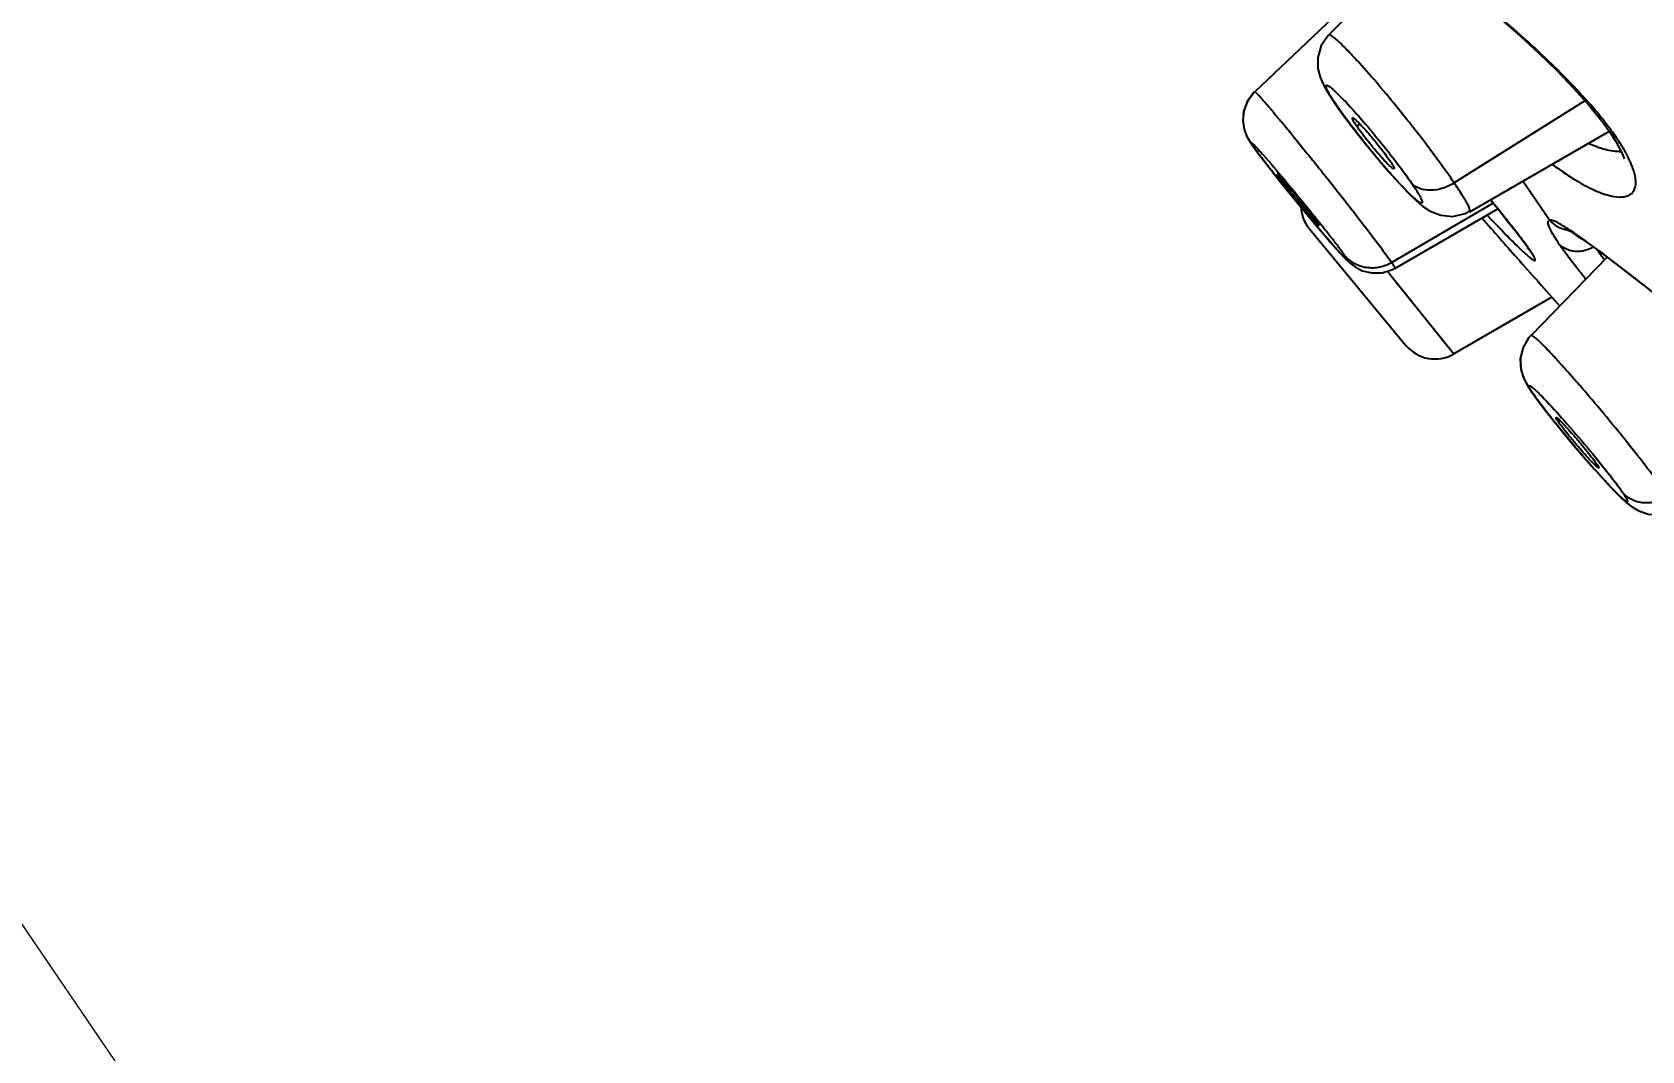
# Model space of a CAD drawing. Extents: x 0 to 1239, y 0 to 509.
# Drawn here: x 234.75 to 256.14, y 203.11 to 216.65 of the extents above; entities that cross this region are included whole.
import ezdxf

# ---------------------------------------------------------------- set-up
doc = ezdxf.new("R2010")
doc.units = 0
doc.header["$LTSCALE"] = 10
doc.header["$MEASUREMENT"] = 0
doc.header["$PDMODE"] = 3
doc.header["$PDSIZE"] = -10
doc.layers.get('0').update_dxf_attribs({"linetype": 'CONTINUOUS'})
doc.layers.get('DEFPOINTS').update_dxf_attribs({"linetype": 'CONTINUOUS'})
doc.styles.add('Daelim Dimension', font='')
doc.styles.get('Daelim Dimension').set_extended_font_data('NanumGothic')
doc.dimstyles.new('DEFAULT', dxfattribs={"dimscale": 2, "dimtxt": 2, "dimasz": 2, "dimexe": 0, "dimexo": 2, "dimgap": 1, "dimtad": 1, "dimdec": 1, "dimzin": 9, "dimdsep": 46, "dimtxsty": 'Daelim Dimension', "dimcen": 0.5, "dimclrd": 252, "dimclre": 252, "dimclrt": 3, "dimadec": 1, "dimazin": 0, "dimtfac": 1, "dimtdec": 1, "dimtix": 1, "dimtmove": 0, "dimatfit": 3, "dimfxl": 1, "dimtolj": 1, "dimtzin": 1, "dimlwd": 9, "dimlwe": 9, "dimarcsym": 0})

# ---------------------------------------------------------------- blocks, each defined once
blk = doc.blocks.new('*D3')
at = {"color": 5, "lineweight": 9, "ltscale": 0.5, "transparency": 16777216}
for p, q in [((239.661, 280.105), (348.211, 280.105)), ((348.211, 276.105), (348.211, 73.467)), ((322.728, 69.467), (348.211, 69.467))]:
    blk.add_line(p, q, dxfattribs=at)
at = {"color": 5, "ltscale": 0.5, "transparency": 16777216}
for points in [[(347.545, 276.105), (348.878, 276.105), (348.211, 280.105)], [(347.545, 73.467), (348.878, 73.467), (348.211, 69.467)]]:
    blk.add_solid(points, dxfattribs=at)
at = {"layer": 'DEFPOINTS', "color": 0, "ltscale": 0.5, "transparency": 16777216}
for p in [(235.661, 280.105), (318.728, 69.467), (348.211, 69.467)]:
    blk.add_point(p, dxfattribs=at)
at = {"color": 7, "ltscale": 0.5, "transparency": 16777216, "insert": (342.975, 174.786), "char_height": 6, "attachment_point": 5, "rotation": 90, "style": 'Daelim Dimension'}
blk.add_mtext('\\A1;211', dxfattribs=at)
blk = doc.blocks.new('*D4')
at = {"color": 5, "lineweight": 9, "ltscale": 0.5, "transparency": 16777216}
for p, q in [((234.885, 231.775), (206.744, 231.775)), ((206.744, 72.896), (206.744, 227.775)), ((297.395, 68.896), (206.744, 68.896))]:
    blk.add_line(p, q, dxfattribs=at)
at = {"color": 5, "ltscale": 0.5, "transparency": 16777216}
for points in [[(206.077, 227.775), (207.411, 227.775), (206.744, 231.775)], [(206.077, 72.896), (207.411, 72.896), (206.744, 68.896)]]:
    blk.add_solid(points, dxfattribs=at)
at = {"layer": 'DEFPOINTS', "color": 0, "ltscale": 0.5, "transparency": 16777216}
for p in [(206.744, 231.775), (238.885, 231.775), (301.395, 68.896)]:
    blk.add_point(p, dxfattribs=at)
at = {"color": 7, "ltscale": 0.5, "transparency": 16777216, "insert": (201.474, 150.336), "char_height": 6, "attachment_point": 5, "rotation": 90, "style": 'Daelim Dimension'}
blk.add_mtext('\\A1;163', dxfattribs=at)
blk = doc.blocks.new('*D5')
at = {"color": 5, "lineweight": 9, "ltscale": 0.5, "transparency": 16777216}
for p, q in [((221.184, 268.962), (200.54, 254.933)), ((202.788, 251.625), (244.041, 190.921)), ((266.933, 201.642), (246.289, 187.613))]:
    blk.add_line(p, q, dxfattribs=at)
at = {"color": 5, "ltscale": 0.5, "transparency": 16777216}
for points in [[(203.339, 251.999), (202.237, 251.25), (200.54, 254.933)], [(244.592, 191.296), (243.489, 190.546), (246.289, 187.613)]]:
    blk.add_solid(points, dxfattribs=at)
at = {"layer": 'DEFPOINTS', "color": 0, "ltscale": 0.5, "transparency": 16777216}
for p in [(224.492, 271.21), (270.241, 203.89), (246.289, 187.613)]:
    blk.add_point(p, dxfattribs=at)
at = {"color": 7, "ltscale": 0.5, "transparency": 16777216, "insert": (229.031, 225.09), "char_height": 6, "attachment_point": 5, "rotation": 304.199, "style": 'Daelim Dimension'}
blk.add_mtext('\\A1;{\\H1.25x;\\C256;Ø}81', dxfattribs=at)

msp = doc.modelspace()

# ---------------------------------------------------------------- linework, layer by layer
at = {"color": 7, "linetype": 'Continuous'}
for p, q in [((253.097, 217.731), (251.977, 216.612)), ((252.03, 216.839), (250.995, 215.859)), ((251.977, 216.612), (251.977, 216.612)), ((250.994, 215.859), (250.973, 215.838)), ((255.236, 215.904), (255.446, 215.668)), ((252.055, 215.714), (252.137, 215.598)), ((252.055, 215.714), (252.055, 215.714)), ((252.137, 215.598), (252.286, 215.396)), ((255.446, 215.668), (255.63, 215.44)), ((252.286, 215.396), (252.449, 215.188)), ((253.853, 214.263), (255.707, 215.335)), ((255.63, 215.44), (255.717, 215.319)), ((250.888, 215.275), (250.918, 215.218)), ((250.919, 215.218), (250.947, 215.173)), ((250.947, 215.173), (250.955, 215.162)), ((252.449, 215.188), (252.613, 214.988)), ((255.717, 215.319), (255.717, 215.318)), ((255.717, 215.318), (255.795, 215.196)), ((255.795, 215.196), (255.88, 215.03)), ((251.046, 215.036), (251.128, 214.928)), ((252.613, 214.988), (252.768, 214.805)), ((255.88, 215.03), (255.902, 214.968)), ((251.305, 214.741), (251.292, 214.764)), ((252.768, 214.805), (252.909, 214.648)), ((251.325, 214.677), (251.432, 214.544)), ((252.909, 214.648), (253.031, 214.518)), ((252.859, 213.511), (254.227, 214.301)), ((253.793, 214.243), (253.848, 214.271)), ((253.848, 214.271), (253.848, 214.271)), ((251.838, 214.104), (251.849, 214.083)), ((251.724, 214.037), (253.005, 212.488)), ((254.621, 213.791), (254.62, 213.791)), ((255.679, 213.659), (254.667, 212.621)), ((254.942, 213.13), (253.641, 212.375)), ((254.666, 212.622), (254.666, 212.622)), ((254.673, 211.872), (254.721, 211.804)), ((254.674, 211.871), (254.673, 211.872)), ((254.721, 211.804), (254.823, 211.667)), ((254.823, 211.667), (254.942, 211.514)), ((254.942, 211.514), (255.071, 211.354)), ((255.337, 211.036), (255.464, 210.89))]:
    msp.add_line(p, q, dxfattribs=at)
at = {"color": 9, "linetype": 'Continuous'}
for p, q in [((252.082, 215.681), (252.055, 215.714)), ((255.383, 215.739), (253.646, 214.648)), ((252.39, 215.434), (252.352, 215.4)), ((250.981, 215.128), (250.955, 215.162)), ((255.717, 215.318), (255.801, 215.248)), ((254.912, 214.151), (254.558, 214.67)), ((254.164, 214.379), (252.815, 213.588)), ((254.655, 213.748), (254.621, 213.791)), ((252.76, 213.476), (252.781, 213.449)), ((252.781, 213.449), (252.828, 213.391)), ((252.828, 213.391), (253.641, 212.375)), ((254.706, 211.831), (254.674, 211.871)), ((255.037, 211.49), (255.025, 211.478))]:
    msp.add_line(p, q, dxfattribs=at)
at = {"color": 7, "linetype": 'Continuous'}
for points in [[(252.583, 218.029), (252.581, 218.029), (252.591, 218.026), (252.633, 218.009), (252.705, 217.974), (252.803, 217.919), (252.924, 217.845), (253.067, 217.751), (253.231, 217.637), (253.415, 217.503), (253.616, 217.351), (253.831, 217.183), (254.057, 216.999), (254.29, 216.802), (254.529, 216.592), (254.77, 216.371), (255.008, 216.141), (255.236, 215.904)], [(251.977, 216.612), (251.88, 216.475), (251.832, 216.315), (251.834, 216.168), (251.863, 216.055), (251.9, 215.969), (251.946, 215.884)], [(250.995, 215.859), (250.979, 215.844), (250.896, 215.729), (250.85, 215.603), (250.838, 215.475), (250.856, 215.362), (250.888, 215.274)], [(250.973, 215.838), (250.893, 215.723), (250.848, 215.597)], [(251.946, 215.884), (252.011, 215.781), (252.055, 215.714)], [(250.848, 215.597), (250.839, 215.471), (250.857, 215.359)], [(250.954, 215.164), (250.98, 215.126), (251.046, 215.036)], [(251.128, 214.928), (251.222, 214.807), (251.325, 214.677)], [(251.432, 214.544), (251.54, 214.411), (251.646, 214.282)], [(253.031, 214.518), (253.135, 214.417), (253.226, 214.339), (253.325, 214.273), (253.466, 214.217), (253.629, 214.203), (253.793, 214.243)], [(251.646, 214.282), (251.748, 214.158), (251.844, 214.045)], [(254.129, 214.422), (254.242, 214.283), (254.355, 214.141), (254.455, 214.014), (254.54, 213.903)], [(251.844, 214.045), (251.931, 213.942), (252.008, 213.853)], [(252.008, 213.853), (252.075, 213.776), (252.132, 213.713), (252.181, 213.661), (252.223, 213.617), (252.266, 213.577), (252.328, 213.531), (252.425, 213.48), (252.552, 213.45), (252.688, 213.453)], [(254.54, 213.903), (254.604, 213.814), (254.62, 213.791)], [(255.127, 214.035), (255.125, 214.036), (255.139, 214.03), (255.185, 214.004), (255.253, 213.962), (255.34, 213.905), (255.444, 213.832), (255.565, 213.745), (255.701, 213.643), (255.851, 213.528), (256.016, 213.4), (256.195, 213.26), (256.386, 213.107), (256.588, 212.944), (256.799, 212.771), (257.017, 212.591), (257.238, 212.405), (257.461, 212.213), (257.683, 212.017), (257.899, 211.82), (258.105, 211.625), (258.294, 211.436)], [(254.621, 213.791), (254.644, 213.756), (254.651, 213.743)], [(252.688, 213.453), (252.824, 213.496), (252.858, 213.514)], [(254.666, 212.622), (254.639, 212.593), (254.56, 212.461), (254.525, 212.32), (254.53, 212.18), (254.564, 212.063), (254.605, 211.981)], [(254.666, 212.622), (254.634, 212.586), (254.557, 212.452)], [(254.557, 212.452), (254.524, 212.306), (254.533, 212.163), (254.57, 212.05), (254.61, 211.972), (254.655, 211.9)], [(254.605, 211.981), (254.651, 211.904), (254.674, 211.871)], [(255.071, 211.354), (255.205, 211.192), (255.337, 211.036)], [(255.464, 210.89), (255.583, 210.757), (255.691, 210.64)], [(255.691, 210.64), (255.785, 210.542), (255.864, 210.463), (255.932, 210.401), (255.999, 210.346)], [(255.999, 210.346), (256.089, 210.291), (256.221, 210.245), (256.371, 210.237), (256.525, 210.277), (256.582, 210.306)]]:
    msp.add_lwpolyline(points, dxfattribs=at)
at = {"color": 9, "linetype": 'Continuous'}
for centre, radius, start, end in [((252.488, 212.977), 4.016, 35.8976, 38.2776), ((253.12, 213.433), 3.238, 34.0994, 35.9146), ((255.83, 215.493), 0.428, 271.2434, 274.4422), ((255.207, 214.419), 0.398, 222.3131, 242.5452), ((255.209, 214.424), 0.404, 242.619, 260.4869), ((252.583, 212.336), 2.507, 34.288, 35.2656)]:
    msp.add_arc(centre, radius, start, end, dxfattribs=at)
at = {"color": 7, "linetype": 'Continuous'}
for centre, radius, start, end in [((252.117, 214.356), 0.508, 184.788, 198.1698), ((421.615, 360.992), 222.808, 221.21827, 221.39739), ((434.515, 372.368), 240.007, 221.39814, 221.60439), ((253.39, 212.807), 0.5, 219.605, 300.143)]:
    msp.add_arc(centre, radius, start, end, dxfattribs=at)
at = {"color": 9, "linetype": 'Continuous'}
for points, start_tangent, end_tangent in [([(255.443, 215.702), (254.762, 216.398), (253.999, 217.063), (253.272, 217.625), (252.957, 217.843), (252.689, 218.009)], (-0.659093, 0.752062), (-0.86692, 0.498447)), ([(253.646, 214.648), (253.439, 214.94), (253.187, 215.275), (252.912, 215.622), (252.638, 215.953), (252.386, 216.24), (252.277, 216.358), (252.183, 216.456), (252.104, 216.531), (252.042, 216.583), (252.019, 216.6), (252, 216.61), (251.977, 216.612)], (-0.562776, 0.826609), (-0.719323, -0.694676)), ([(250.995, 215.859), (251.001, 215.857), (251.012, 215.848), (251.029, 215.831), (251.053, 215.806), (251.082, 215.774), (251.117, 215.735), (251.203, 215.635), (251.309, 215.51), (251.43, 215.364), (251.564, 215.2), (251.708, 215.022), (251.858, 214.835), (252.009, 214.645), (252.302, 214.272), (252.556, 213.941), (252.745, 213.687)], (0.750576, 0.660784), (0.585881, -0.810397)), ([(251.942, 215.927), (251.941, 215.938), (251.945, 215.944), (251.963, 215.942), (251.978, 215.934), (251.997, 215.921), (252.045, 215.882)], (-0.17976, 0.98371), (0.74783, -0.66389)), ([(252.082, 215.681), (252.025, 215.766), (251.983, 215.837), (251.955, 215.891), (251.942, 215.927)], (-0.563142, 0.82636), (-0.17976, 0.98371)), ([(252.045, 215.882), (252.074, 215.855), (252.18, 215.749)], (0.74783, -0.66389), (0.693057, -0.720882)), ([(253.083, 214.64), (253.151, 214.536), (253.177, 214.493), (253.197, 214.456), (253.211, 214.427), (253.218, 214.404), (253.22, 214.389), (253.219, 214.384), (253.216, 214.381), (253.206, 214.381), (253.19, 214.387), (253.14, 214.423), (253.108, 214.451), (253.07, 214.486), (252.981, 214.575), (252.876, 214.687), (252.76, 214.817), (252.637, 214.961), (252.512, 215.112), (252.274, 215.416), (252.082, 215.681)], (0.563138, -0.826363), (-0.563142, 0.82636)), ([(252.18, 215.749), (252.402, 215.506), (252.65, 215.211), (252.89, 214.907), (253.083, 214.64)], (0.693057, -0.720882), (0.563138, -0.826363)), ([(255.641, 215.465), (255.595, 215.523), (255.444, 215.701)], (-0.618534, 0.785758), (-0.66033, 0.750976)), ([(250.981, 215.128), (250.958, 215.163), (250.953, 215.173), (250.951, 215.177), (250.951, 215.179), (250.952, 215.18), (250.953, 215.18), (250.956, 215.179), (250.959, 215.177), (250.969, 215.169), (250.983, 215.156)], (-0.563133, 0.826366), (0.713786, -0.700364)), ([(251.07, 215.005), (251.042, 215.042), (250.981, 215.128)], (-0.601124, 0.799156), (-0.563133, 0.826366)), ([(250.983, 215.156), (251.001, 215.138), (251.075, 215.058)], (0.713786, -0.700364), (0.668541, -0.743675)), ([(255.575, 215.114), (255.543, 215.125), (255.444, 215.164)], (-0.947887, 0.318607), (-0.915982, 0.40122)), ([(255.924, 215.05), (255.897, 215.097), (255.801, 215.248)], (-0.483894, 0.875127), (-0.565575, 0.824697)), ([(252.194, 213.679), (252.208, 213.657), (252.218, 213.641), (252.221, 213.635), (252.222, 213.631), (252.223, 213.629), (252.222, 213.628), (252.219, 213.628), (252.216, 213.63), (252.205, 213.639), (252.19, 213.653), (252.17, 213.673), (252.146, 213.699), (252.117, 213.73), (252.048, 213.808), (251.869, 214.015), (251.656, 214.27), (251.434, 214.542), (251.23, 214.798), (251.07, 215.005)], (0.563138, -0.826363), (-0.601124, 0.799156)), ([(251.075, 215.058), (251.347, 214.743), (251.689, 214.328), (251.855, 214.122), (252.002, 213.936), (252.118, 213.784), (252.194, 213.679)], (0.668541, -0.743675), (0.563138, -0.826363)), ([(255.84, 215.065), (255.782, 215.067), (255.575, 215.114)], (-0.999751, -0.022323), (-0.947887, 0.318607)), ([(256.007, 214.875), (255.99, 214.916), (255.924, 215.05)], (-0.358659, 0.933469), (-0.483894, 0.875127)), ([(254.958, 214.887), (255.231, 214.702), (255.474, 214.567), (255.682, 214.487), (255.849, 214.46), (255.916, 214.467), (255.971, 214.486), (256.013, 214.518), (256.042, 214.564), (256.057, 214.622), (256.056, 214.694), (256.008, 214.874)], (0.805812, -0.592172), (-0.36669, 0.930343)), ([(253.646, 214.648), (253.496, 214.577), (253.332, 214.549), (253.187, 214.573), (253.083, 214.64)], (-0.846754, -0.531985), (-0.693281, 0.720667)), ([(253.78, 214.442), (253.753, 214.486), (253.646, 214.648)], (-0.513335, 0.858188), (-0.56404, 0.825747)), ([(253.848, 214.271), (253.853, 214.287), (253.851, 214.302), (253.844, 214.321), (253.819, 214.372), (253.78, 214.442)], (0.859717, 0.51077), (-0.513335, 0.858188)), ([(254.48, 213.985), (254.406, 214.08), (254.135, 214.416)], (-0.6107, 0.791862), (-0.633846, 0.773459)), ([(254.095, 214.208), (254.338, 213.954), (254.529, 213.764)], (0.683458, -0.72999), (0.724959, -0.688792)), ([(254.967, 213.947), (254.922, 214.03), (254.898, 214.091), (254.894, 214.114), (254.895, 214.132), (254.901, 214.144), (254.912, 214.151)], (-0.512502, 0.858686), (0.952948, 0.303133)), ([(255.271, 213.961), (255.141, 214.047), (255.036, 214.11), (254.96, 214.145), (254.932, 214.151), (254.912, 214.151)], (-0.823071, 0.567938), (-0.96303, -0.269392)), ([(254.63, 213.783), (254.599, 213.827), (254.48, 213.985)], (-0.576724, 0.816939), (-0.6107, 0.791862)), ([(255.042, 213.83), (255.021, 213.862), (254.967, 213.947)], (-0.561975, 0.827154), (-0.512502, 0.858686)), ([(258.451, 211.289), (258.113, 211.631), (257.71, 212.003), (256.812, 212.768), (255.943, 213.462), (255.573, 213.742), (255.271, 213.961)], (-0.677642, 0.735392), (-0.823071, 0.567938)), ([(252.815, 213.588), (252.658, 213.527), (252.481, 213.521), (252.317, 213.577), (252.194, 213.679)], (-0.862631, -0.505833), (-0.642062, 0.766653)), ([(252.745, 213.687), (252.765, 213.659), (252.815, 213.588)], (0.585881, -0.810397), (0.562707, -0.826657)), ([(254.529, 213.764), (254.597, 213.701), (254.651, 213.655), (254.672, 213.639), (254.69, 213.627), (254.704, 213.619), (254.714, 213.615), (254.721, 213.616), (254.723, 213.622), (254.721, 213.632), (254.716, 213.646), (254.707, 213.665), (254.693, 213.688), (254.654, 213.748)], (0.724959, -0.688792), (-0.562503, 0.826795)), ([(255.392, 213.369), (255.288, 213.499), (255.042, 213.83)], (-0.630213, 0.776422), (-0.563539, 0.826089)), ([(255.497, 213.793), (255.253, 213.737), (255.137, 213.766), (255.043, 213.83)], (-0.872511, -0.488595), (-0.711555, 0.702631)), ([(255.541, 213.762), (255.564, 213.73), (255.644, 213.624)], (0.578551, -0.815646), (0.611678, -0.791107)), ([(252.815, 213.588), (252.836, 213.557), (252.85, 213.533), (252.858, 213.518), (252.859, 213.512)], (0.563311, -0.826245), (-0.629329, -0.777139)), ([(256.49, 210.476), (256.306, 210.731), (256.049, 211.065), (255.749, 211.438), (255.436, 211.813), (255.284, 211.989), (255.142, 212.15), (255.014, 212.293), (254.901, 212.414), (254.808, 212.51), (254.736, 212.578), (254.688, 212.615), (254.674, 212.623), (254.666, 212.622)], (-0.562626, 0.826712), (-0.726725, -0.686929)), ([(254.706, 211.831), (254.676, 211.875), (254.656, 211.91), (254.649, 211.923), (254.644, 211.934), (254.642, 211.943), (254.641, 211.948), (254.643, 211.951), (254.647, 211.952), (254.654, 211.95), (254.663, 211.945), (254.673, 211.937), (254.687, 211.927), (254.719, 211.899)], (-0.563143, 0.826359), (0.739799, -0.672828)), ([(254.823, 211.669), (254.789, 211.715), (254.706, 211.831)], (-0.603656, 0.797245), (-0.563143, 0.826359)), ([(254.719, 211.899), (254.745, 211.875), (254.842, 211.778)], (0.739799, -0.672828), (0.694037, -0.71994)), ([(254.842, 211.778), (255.105, 211.49), (255.41, 211.135), (255.691, 210.789), (255.887, 210.526)], (0.694037, -0.71994), (0.563138, -0.826363)), ([(255.887, 210.526), (255.909, 210.492), (255.927, 210.463), (255.94, 210.44), (255.947, 210.423), (255.949, 210.417), (255.949, 210.413), (255.946, 210.408), (255.938, 210.409), (255.926, 210.416), (255.886, 210.448), (255.828, 210.501), (255.754, 210.576), (255.666, 210.669), (255.566, 210.777), (255.458, 210.899), (255.345, 211.029), (255.23, 211.164), (255.009, 211.432), (254.823, 211.669)], (0.563138, -0.826363), (-0.603656, 0.797245)), ([(256.49, 210.476), (256.336, 210.41), (256.164, 210.394), (256.005, 210.437), (255.887, 210.526)], (-0.85117, -0.524889), (-0.671076, 0.741388))]:
    msp.add_spline(points, degree=3, dxfattribs=dict(at, start_tangent=start_tangent, end_tangent=end_tangent))
at = {"color": 7, "linetype": 'Continuous'}
for points, start_tangent, end_tangent in [([(252.352, 215.4), (252.323, 215.444), (252.303, 215.479), (252.293, 215.502), (252.293, 215.513)], (-0.563141, 0.826361), (0.709729, 0.704475)), ([(252.293, 215.513), (252.3, 215.513), (252.313, 215.506), (252.331, 215.491), (252.354, 215.47), (252.415, 215.408), (252.489, 215.326), (252.571, 215.23), (252.653, 215.128), (252.789, 214.945)], (0.709729, 0.704475), (0.563138, -0.826363)), ([(252.845, 214.835), (252.837, 214.836), (252.824, 214.845), (252.805, 214.86), (252.781, 214.881), (252.721, 214.943), (252.647, 215.025), (252.566, 215.12), (252.486, 215.22), (252.352, 215.4)], (-0.864539, -0.502567), (-0.563141, 0.826361)), ([(252.789, 214.945), (252.818, 214.901), (252.837, 214.868), (252.846, 214.845), (252.845, 214.835)], (0.563138, -0.826363), (-0.864539, -0.502567)), ([(251.292, 214.764), (251.295, 214.763), (251.3, 214.758), (251.309, 214.75), (251.321, 214.738), (251.335, 214.722), (251.352, 214.703), (251.394, 214.656)], (0.726214, 0.687469), (0.654518, -0.756046)), ([(251.849, 214.083), (251.847, 214.084), (251.843, 214.087), (251.836, 214.093), (251.828, 214.102), (251.805, 214.126), (251.776, 214.159), (251.74, 214.2), (251.699, 214.247), (251.655, 214.3), (251.607, 214.357), (251.511, 214.475), (251.421, 214.587), (251.35, 214.679), (251.305, 214.741)], (-0.864981, -0.501804), (-0.563134, 0.826366)), ([(251.394, 214.656), (251.648, 214.349), (251.765, 214.201), (251.838, 214.104)], (0.654518, -0.756046), (0.563138, -0.826363)), ([(251.724, 214.037), (251.697, 214.072), (251.635, 214.198)], (-0.637483, 0.770464), (-0.313043, 0.949739)), ([(255.025, 211.478), (255.011, 211.499), (255.002, 211.514), (254.998, 211.525), (254.998, 211.53)], (-0.563143, 0.82636), (0.70096, 0.7132)), ([(254.998, 211.53), (255.005, 211.528), (255.019, 211.518), (255.04, 211.499), (255.068, 211.471), (255.101, 211.437), (255.139, 211.396), (255.226, 211.298), (255.319, 211.19), (255.409, 211.08), (255.486, 210.983), (255.541, 210.908)], (0.70096, 0.7132), (0.563138, -0.826363)), ([(255.565, 210.859), (255.558, 210.861), (255.543, 210.873), (255.521, 210.893), (255.493, 210.92), (255.459, 210.955), (255.421, 210.996), (255.334, 211.093), (255.242, 211.201), (255.153, 211.309), (255.078, 211.404), (255.025, 211.478)], (-0.858463, -0.512875), (-0.563143, 0.82636)), ([(255.541, 210.908), (255.554, 210.888), (255.562, 210.873), (255.566, 210.864), (255.565, 210.859)], (0.563138, -0.826363), (-0.858463, -0.512875))]:
    msp.add_spline(points, degree=3, dxfattribs=dict(at, start_tangent=start_tangent, end_tangent=end_tangent))

# ---------------------------------------------------------------- dimensions: what is measured, and where the dimension line sits
at = {"color": 5, "ltscale": 0.5}
dim = msp.add_linear_dim(base=(348.211, 69.467), p1=(235.661, 280.105), p2=(318.728, 69.467), angle=90, dimstyle='DEFAULT', override={"dimtxt": 3, "dimdec": 0, "dimclrd": 5, "dimclre": 5, "dimclrt": 7}, dxfattribs=at)
dim.commit()
dim.dimension.update_dxf_attribs({"geometry": '*D3', "text_midpoint": (348.211, 174.786), "dimtype": 160})
dim = msp.add_aligned_dim(p1=(224.492, 271.21), p2=(270.241, 203.89), distance=-28.96, text='{\\H1.25x;\\C256;Ø}<>', dimstyle='DEFAULT', override={"dimtxt": 3, "dimdec": 0, "dimclrd": 5, "dimclre": 5, "dimclrt": 7}, dxfattribs=at)
dim.commit()
dim.dimension.update_dxf_attribs({"geometry": '*D5', "text_midpoint": (229.031, 225.09)})
dim = msp.add_linear_dim(base=(206.744, 231.775), p1=(301.395, 68.896), p2=(238.885, 231.775), angle=90, dimstyle='DEFAULT', override={"dimtxt": 3, "dimdec": 0, "dimclrd": 5, "dimclre": 5, "dimclrt": 7}, dxfattribs=at)
dim.commit()
dim.dimension.update_dxf_attribs({"geometry": '*D4', "text_midpoint": (201.474, 150.336)})

doc.saveas('drawing.dxf')
